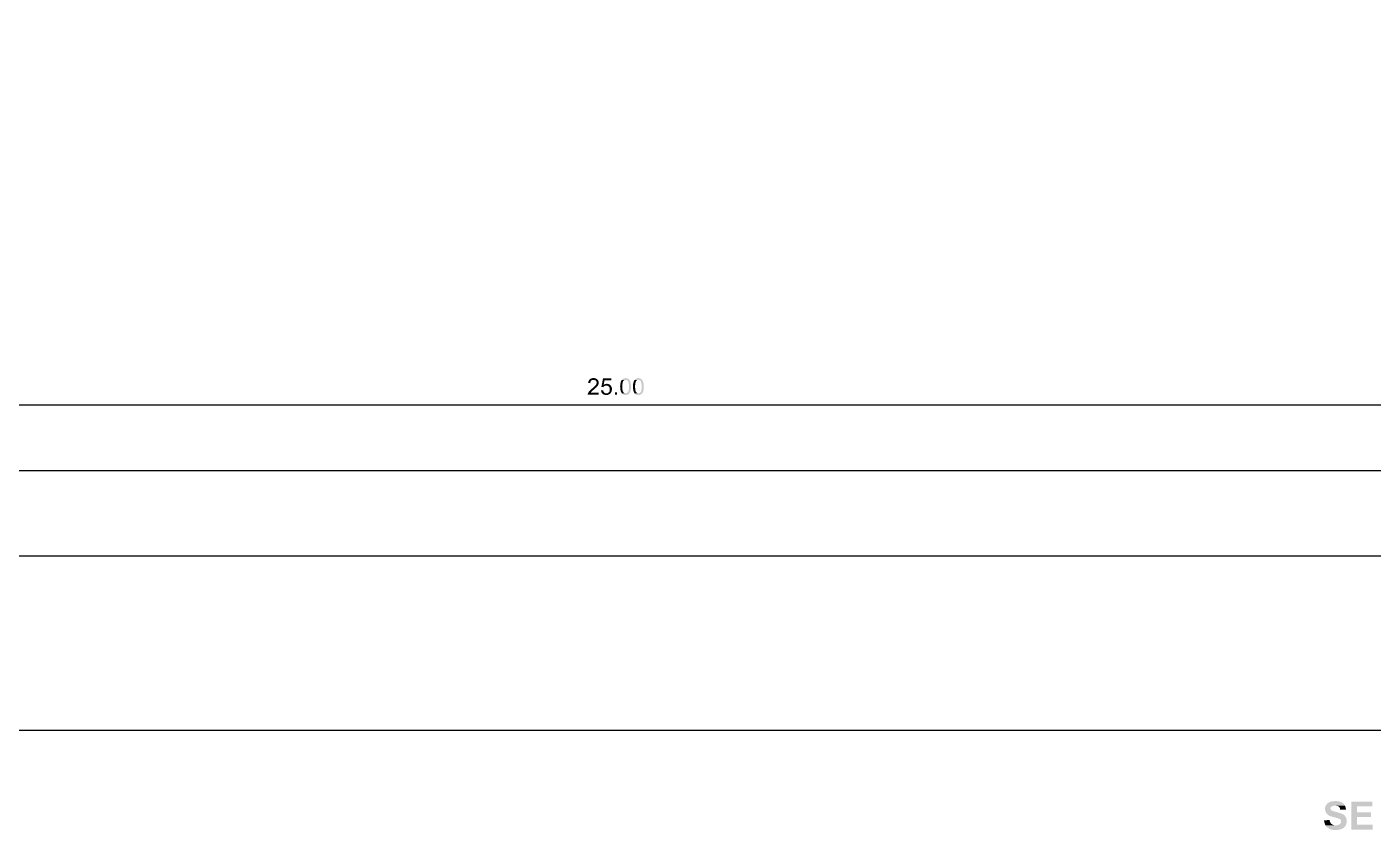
# Model space of a CAD drawing. Header units: millimetres. Extents: x 0.3 to 47.5, y 0.1 to 28.
# Drawn here: x 10.87 to 17.28, y 13.96 to 17.78 of the extents above; entities that cross this region are included whole.
import ezdxf

# ---------------------------------------------------------------- set-up
doc = ezdxf.new("R2010")
doc.units = ezdxf.units.MM
doc.layers.add('PDF _Geometria', color=7, linetype='Continuous')
doc.layers.add('PDF _Riempimenti solidi', color=7, linetype='Continuous')

msp = doc.modelspace()

# ---------------------------------------------------------------- hatches: boundary and pattern name
at = {"layer": 'PDF _Riempimenti solidi', "transparency": 33554559}
for points in [[(13.5658, 16.1099), (13.5608, 16.1099), (13.5592, 16.1091), (13.5567, 16.1091), (13.555, 16.1082), (13.5525, 16.1074), (13.5508, 16.1066), (13.5492, 16.1049), (13.5475, 16.1041), (13.5467, 16.1024), (13.545, 16.1016), (13.5442, 16.0999), (13.5433, 16.0982), (13.5425, 16.0957), (13.5417, 16.0941), (13.5408, 16.0916), (13.5408, 16.0891), (13.54, 16.0874), (13.55, 16.0857), (13.55, 16.0882), (13.5508, 16.0907), (13.5508, 16.0924), (13.5517, 16.0941), (13.5533, 16.0957), (13.5542, 16.0974), (13.555, 16.0982), (13.5575, 16.0999), (13.5592, 16.1007), (13.5608, 16.1016), (13.585, 16.1016), (13.5817, 16.1049), (13.58, 16.1057), (13.5783, 16.1074), (13.5767, 16.1082), (13.575, 16.1082), (13.5725, 16.1091), (13.5708, 16.1099), (13.5683, 16.1099)], [(13.65, 16.1082), (13.6108, 16.1082), (13.6033, 16.0682), (13.6117, 16.0666), (13.6133, 16.0682), (13.6142, 16.0699), (13.6158, 16.0707), (13.6183, 16.0724), (13.62, 16.0732), (13.6217, 16.0741), (13.6267, 16.0741), (13.6467, 16.0757), (13.645, 16.0774), (13.6142, 16.0782), (13.6183, 16.0991), (13.65, 16.0991)], [(13.7183, 16.1099), (13.7158, 16.1099), (13.7142, 16.1091), (13.7117, 16.1091), (13.71, 16.1082), (13.7075, 16.1074), (13.7058, 16.1066), (13.7008, 16.1016), (13.7217, 16.1016), (13.725, 16.0999), (13.7267, 16.0991), (13.7283, 16.0974), (13.73, 16.0957), (13.73, 16.0949), (13.7308, 16.0941), (13.7317, 16.0924), (13.7317, 16.0907), (13.7325, 16.0891), (13.7325, 16.0874), (13.7333, 16.0857), (13.7333, 16.0832), (13.7342, 16.0807), (13.7342, 16.0574), (13.7333, 16.0557), (13.7333, 16.0532), (13.7325, 16.0516), (13.7325, 16.0491), (13.7317, 16.0474), (13.7308, 16.0466), (13.7308, 16.0449), (13.73, 16.0441), (13.7292, 16.0432), (13.7275, 16.0416), (13.7258, 16.0399), (13.7242, 16.0391), (13.7225, 16.0382), (13.7208, 16.0374), (13.7183, 16.0374), (13.7017, 16.0366), (13.7033, 16.0349), (13.7042, 16.0341), (13.7058, 16.0324), (13.7083, 16.0316), (13.71, 16.0307), (13.7117, 16.0299), (13.7142, 16.0299), (13.7158, 16.0291), (13.7192, 16.0291), (13.7208, 16.0299), (13.7258, 16.0299), (13.7275, 16.0307), (13.7292, 16.0316), (13.7317, 16.0332), (13.7325, 16.0341), (13.7333, 16.0341), (13.735, 16.0357), (13.7358, 16.0374), (13.7375, 16.0391), (13.7383, 16.0407), (13.74, 16.0432), (13.7408, 16.0449), (13.7417, 16.0474), (13.7417, 16.0491), (13.7425, 16.0516), (13.7433, 16.0532), (13.7433, 16.0574), (13.7442, 16.0599), (13.7442, 16.0782), (13.7433, 16.0807), (13.7433, 16.0849), (13.7425, 16.0866), (13.7425, 16.0882), (13.7417, 16.0899), (13.7408, 16.0924), (13.7408, 16.0941), (13.7392, 16.0966), (13.7383, 16.0982), (13.7375, 16.0999), (13.7367, 16.1016), (13.7333, 16.1049), (13.7317, 16.1066), (13.73, 16.1074), (13.7292, 16.1074), (13.7275, 16.1082), (13.725, 16.1091), (13.7233, 16.1091), (13.7208, 16.1099)], [(13.7792, 16.1099), (13.7767, 16.1099), (13.775, 16.1091), (13.7725, 16.1091), (13.7708, 16.1082), (13.7683, 16.1074), (13.7667, 16.1066), (13.7617, 16.1016), (13.7825, 16.1016), (13.7858, 16.0999), (13.7875, 16.0991), (13.7892, 16.0974), (13.7908, 16.0957), (13.7908, 16.0949), (13.7917, 16.0941), (13.7925, 16.0924), (13.7925, 16.0907), (13.7933, 16.0891), (13.7933, 16.0874), (13.7942, 16.0857), (13.7942, 16.0832), (13.795, 16.0807), (13.795, 16.0574), (13.7942, 16.0557), (13.7942, 16.0532), (13.7933, 16.0516), (13.7933, 16.0491), (13.7925, 16.0474), (13.7917, 16.0466), (13.7917, 16.0449), (13.7908, 16.0441), (13.79, 16.0432), (13.7883, 16.0416), (13.7867, 16.0399), (13.785, 16.0391), (13.7833, 16.0382), (13.7817, 16.0374), (13.7792, 16.0374), (13.7625, 16.0366), (13.7642, 16.0349), (13.765, 16.0341), (13.7667, 16.0324), (13.7692, 16.0316), (13.7708, 16.0307), (13.7725, 16.0299), (13.775, 16.0299), (13.7767, 16.0291), (13.78, 16.0291), (13.7817, 16.0299), (13.7867, 16.0299), (13.7883, 16.0307), (13.79, 16.0316), (13.7925, 16.0332), (13.7933, 16.0341), (13.7942, 16.0341), (13.7958, 16.0357), (13.7967, 16.0374), (13.7983, 16.0391), (13.7992, 16.0407), (13.8008, 16.0432), (13.8017, 16.0449), (13.8025, 16.0474), (13.8025, 16.0491), (13.8033, 16.0516), (13.8042, 16.0532), (13.8042, 16.0574), (13.805, 16.0599), (13.805, 16.0782), (13.8042, 16.0807), (13.8042, 16.0849), (13.8033, 16.0866), (13.8033, 16.0882), (13.8025, 16.0899), (13.8017, 16.0924), (13.8017, 16.0941), (13.8, 16.0966), (13.7992, 16.0982), (13.7983, 16.0999), (13.7975, 16.1016), (13.7958, 16.1032), (13.7942, 16.1049), (13.7925, 16.1066), (13.7908, 16.1074), (13.79, 16.1074), (13.7883, 16.1082), (13.7858, 16.1091), (13.7842, 16.1091), (13.7817, 16.1099)], [(13.585, 16.1016), (13.5658, 16.1016), (13.5692, 16.1016), (13.5725, 16.0999), (13.575, 16.0991), (13.5758, 16.0982), (13.5767, 16.0974), (13.5775, 16.0957), (13.5792, 16.0941), (13.58, 16.0924), (13.58, 16.0849), (13.5792, 16.0824), (13.5783, 16.0807), (13.5775, 16.0782), (13.5758, 16.0766), (13.575, 16.0757), (13.5742, 16.0741), (13.5725, 16.0732), (13.5717, 16.0716), (13.5667, 16.0666), (13.565, 16.0649), (13.5625, 16.0632), (13.5608, 16.0616), (13.5583, 16.0599), (13.5567, 16.0582), (13.555, 16.0566), (13.5533, 16.0549), (13.5517, 16.0532), (13.55, 16.0524), (13.5483, 16.0507), (13.5467, 16.0491), (13.5458, 16.0482), (13.545, 16.0466), (13.5433, 16.0449), (13.5425, 16.0432), (13.5408, 16.0416), (13.54, 16.0391), (13.5392, 16.0374), (13.5383, 16.0349), (13.5383, 16.0307), (13.59, 16.0307), (13.59, 16.0399), (13.5517, 16.0399), (13.5533, 16.0416), (13.5542, 16.0432), (13.5558, 16.0449), (13.5567, 16.0457), (13.5575, 16.0466), (13.5592, 16.0482), (13.5608, 16.0499), (13.5642, 16.0532), (13.5667, 16.0549), (13.5675, 16.0557), (13.57, 16.0574), (13.575, 16.0624), (13.5767, 16.0641), (13.5783, 16.0657), (13.58, 16.0666), (13.5808, 16.0682), (13.5817, 16.0691), (13.5825, 16.0699), (13.5842, 16.0716), (13.585, 16.0732), (13.5867, 16.0749), (13.5875, 16.0766), (13.5883, 16.0782), (13.5883, 16.0791), (13.5892, 16.0816), (13.59, 16.0832), (13.59, 16.0924), (13.5892, 16.0949), (13.5883, 16.0966), (13.5875, 16.0982), (13.5867, 16.0999)], [(13.6117, 16.0524), (13.6008, 16.0516), (13.6017, 16.0499), (13.6017, 16.0482), (13.6025, 16.0457), (13.6033, 16.0441), (13.6042, 16.0416), (13.6058, 16.0382), (13.6075, 16.0366), (13.6092, 16.0357), (13.61, 16.0341), (13.6117, 16.0332), (13.6133, 16.0324), (13.6158, 16.0316), (13.6175, 16.0307), (13.62, 16.0299), (13.6217, 16.0299), (13.6242, 16.0291), (13.6267, 16.0291), (13.6292, 16.0299), (13.6333, 16.0299), (13.6358, 16.0307), (13.6375, 16.0316), (13.6392, 16.0324), (13.6408, 16.0332), (13.6425, 16.0341), (13.6442, 16.0357), (13.6458, 16.0374), (13.6242, 16.0374), (13.6225, 16.0382), (13.62, 16.0391), (13.6183, 16.0399), (13.6167, 16.0407), (13.6158, 16.0424), (13.6142, 16.0441), (13.6125, 16.0474), (13.6117, 16.0499)], [(13.6292, 16.0832), (13.6283, 16.0832), (13.6258, 16.0824), (13.6242, 16.0824), (13.6217, 16.0816), (13.62, 16.0816), (13.6183, 16.0807), (13.6158, 16.0791), (13.6142, 16.0782), (13.645, 16.0774), (13.6433, 16.0782), (13.6417, 16.0799), (13.6392, 16.0807), (13.6375, 16.0816), (13.6358, 16.0824), (13.6333, 16.0824), (13.6308, 16.0832)], [(13.6467, 16.0757), (13.6267, 16.0741), (13.6317, 16.0741), (13.6333, 16.0732), (13.635, 16.0724), (13.6367, 16.0707), (13.6383, 16.0699), (13.6392, 16.0691), (13.6408, 16.0674), (13.6417, 16.0649), (13.6425, 16.0632), (13.6425, 16.0616), (13.6433, 16.0591), (13.6433, 16.0541), (13.6425, 16.0516), (13.6425, 16.0499), (13.6417, 16.0474), (13.64, 16.0441), (13.6367, 16.0407), (13.635, 16.0399), (13.6325, 16.0382), (13.6308, 16.0382), (13.6283, 16.0374), (13.6267, 16.0374), (13.6458, 16.0374), (13.6475, 16.0391), (13.6483, 16.0407), (13.65, 16.0432), (13.6508, 16.0449), (13.6517, 16.0466), (13.6525, 16.0491), (13.6525, 16.0507), (13.6533, 16.0532), (13.6533, 16.0632), (13.6525, 16.0649), (13.6517, 16.0674), (13.6508, 16.0691), (13.65, 16.0707), (13.6492, 16.0724), (13.6475, 16.0741)], [(13.7008, 16.1016), (13.7, 16.0999), (13.6983, 16.0982), (13.6975, 16.0966), (13.6967, 16.0941), (13.6958, 16.0924), (13.6958, 16.0916), (13.695, 16.0899), (13.695, 16.0882), (13.6942, 16.0857), (13.6942, 16.0841), (13.6933, 16.0816), (13.6933, 16.0724), (13.6925, 16.0699), (13.6925, 16.0682), (13.6933, 16.0657), (13.6933, 16.0574), (13.6942, 16.0557), (13.6942, 16.0532), (13.695, 16.0507), (13.695, 16.0491), (13.6958, 16.0474), (13.6967, 16.0449), (13.6983, 16.0416), (13.6992, 16.0399), (13.7, 16.0391), (13.7008, 16.0374), (13.7017, 16.0366), (13.7183, 16.0374), (13.7158, 16.0374), (13.7125, 16.0391), (13.7108, 16.0407), (13.7092, 16.0416), (13.7075, 16.0441), (13.7067, 16.0449), (13.7058, 16.0466), (13.705, 16.0482), (13.705, 16.0499), (13.7042, 16.0516), (13.7042, 16.0532), (13.7033, 16.0557), (13.7033, 16.0632), (13.7025, 16.0666), (13.7025, 16.0741), (13.7033, 16.0774), (13.7033, 16.0824), (13.7042, 16.0841), (13.7042, 16.0866), (13.705, 16.0882), (13.705, 16.0907), (13.7058, 16.0924), (13.7067, 16.0932), (13.7067, 16.0949), (13.7075, 16.0966), (13.7092, 16.0974), (13.7108, 16.0991), (13.7125, 16.1007), (13.7142, 16.1016), (13.7183, 16.1016)], [(13.7617, 16.1016), (13.7608, 16.0999), (13.7592, 16.0982), (13.7583, 16.0966), (13.7575, 16.0941), (13.7567, 16.0924), (13.7567, 16.0916), (13.7558, 16.0899), (13.7558, 16.0882), (13.755, 16.0857), (13.755, 16.0841), (13.7542, 16.0816), (13.7542, 16.0724), (13.7533, 16.0699), (13.7533, 16.0682), (13.7542, 16.0657), (13.7542, 16.0574), (13.755, 16.0557), (13.755, 16.0532), (13.7558, 16.0507), (13.7558, 16.0491), (13.7567, 16.0474), (13.7575, 16.0449), (13.76, 16.0399), (13.7608, 16.0391), (13.7617, 16.0374), (13.7625, 16.0366), (13.7792, 16.0374), (13.7767, 16.0374), (13.775, 16.0382), (13.7733, 16.0391), (13.7717, 16.0407), (13.77, 16.0416), (13.7683, 16.0441), (13.7675, 16.0449), (13.7658, 16.0482), (13.7658, 16.0499), (13.765, 16.0516), (13.765, 16.0532), (13.7642, 16.0557), (13.7642, 16.0632), (13.7633, 16.0666), (13.7633, 16.0741), (13.7642, 16.0774), (13.7642, 16.0824), (13.765, 16.0841), (13.765, 16.0866), (13.7658, 16.0882), (13.7658, 16.0907), (13.7667, 16.0924), (13.7675, 16.0932), (13.7675, 16.0949), (13.7683, 16.0966), (13.77, 16.0974), (13.7733, 16.1007), (13.775, 16.1016), (13.7792, 16.1016)], [(17.1, 14.0957), (17.0992, 14.0957), (17.095, 14.0949), (17.0875, 14.0949), (17.0842, 14.0941), (17.0808, 14.0932), (17.0775, 14.0924), (17.0742, 14.0907), (17.0675, 14.0874), (17.065, 14.0849), (17.0617, 14.0832), (17.06, 14.0799), (17.0575, 14.0774), (17.0567, 14.0757), (17.0533, 14.0691), (17.0525, 14.0657), (17.0517, 14.0616), (17.0517, 14.0566), (17.0525, 14.0532), (17.0525, 14.0499), (17.0542, 14.0466), (17.055, 14.0432), (17.0567, 14.0399), (17.0592, 14.0374), (17.0617, 14.0341), (17.0642, 14.0316), (17.0667, 14.0299), (17.0683, 14.0282), (17.0717, 14.0266), (17.0742, 14.0249), (17.0775, 14.0232), (17.0817, 14.0224), (17.0858, 14.0207), (17.09, 14.0199), (17.0942, 14.0182), (17.1, 14.0174), (17.1042, 14.0157), (17.1083, 14.0149), (17.1117, 14.0141), (17.1142, 14.0132), (17.1158, 14.0124), (17.1167, 14.0124), (17.1233, 14.0091), (17.1258, 14.0066), (17.1267, 14.0057), (17.1275, 14.0024), (17.1283, 13.9991), (17.1283, 13.9982), (17.1267, 13.9916), (17.125, 13.9891), (17.1217, 13.9857), (17.12, 13.9849), (17.1175, 13.9832), (17.1142, 13.9816), (17.1108, 13.9807), (17.1025, 13.9807), (17.0542, 13.9799), (17.0567, 13.9766), (17.0583, 13.9741), (17.0608, 13.9716), (17.0633, 13.9691), (17.0642, 13.9691), (17.0667, 13.9666), (17.0692, 13.9649), (17.0725, 13.9632), (17.075, 13.9624), (17.0783, 13.9607), (17.0817, 13.9599), (17.0858, 13.9591), (17.0892, 13.9582), (17.0975, 13.9582), (17.1017, 13.9574), (17.1058, 13.9574), (17.11, 13.9582), (17.1142, 13.9582), (17.1175, 13.9591), (17.1217, 13.9599), (17.125, 13.9607), (17.1275, 13.9616), (17.1308, 13.9624), (17.1325, 13.9632), (17.1358, 13.9649), (17.1392, 13.9674), (17.1417, 13.9691), (17.1442, 13.9716), (17.1467, 13.9741), (17.1492, 13.9774), (17.1492, 13.9782), (17.1508, 13.9816), (17.1525, 13.9849), (17.155, 13.9949), (17.155, 14.0066), (17.1542, 14.0107), (17.1525, 14.0141), (17.1517, 14.0174), (17.15, 14.0199), (17.1492, 14.0216), (17.1467, 14.0249), (17.1442, 14.0274), (17.1417, 14.0299), (17.1383, 14.0316), (17.135, 14.0332), (17.135, 14.0341), (17.1325, 14.0349), (17.1292, 14.0366), (17.1258, 14.0374), (17.1225, 14.0382), (17.1192, 14.0399), (17.115, 14.0407), (17.1108, 14.0424), (17.1058, 14.0432), (17.105, 14.0432), (17.1, 14.0449), (17.0958, 14.0457), (17.0917, 14.0474), (17.0883, 14.0482), (17.0858, 14.0499), (17.0833, 14.0507), (17.0817, 14.0524), (17.08, 14.0541), (17.0783, 14.0566), (17.0775, 14.0599), (17.0775, 14.0624), (17.0792, 14.0657), (17.0817, 14.0682), (17.0825, 14.0691), (17.085, 14.0707), (17.0917, 14.0724), (17.0958, 14.0732), (17.1467, 14.0732), (17.145, 14.0766), (17.1433, 14.0791), (17.1408, 14.0824), (17.1383, 14.0841), (17.1383, 14.0849), (17.1358, 14.0866), (17.1333, 14.0882), (17.13, 14.0899), (17.1275, 14.0907), (17.1242, 14.0924), (17.1208, 14.0932), (17.1167, 14.0941), (17.1133, 14.0949), (17.1092, 14.0949), (17.105, 14.0957)], [(17.1467, 14.0732), (17.1, 14.0732), (17.1042, 14.0732), (17.1083, 14.0724), (17.115, 14.0707), (17.1175, 14.0691), (17.1183, 14.0674), (17.1208, 14.0649), (17.1225, 14.0616), (17.1233, 14.0582), (17.1242, 14.0541), (17.1517, 14.0549), (17.1517, 14.0557), (17.1508, 14.0599), (17.1508, 14.0632), (17.1492, 14.0666), (17.1483, 14.0707)], [(17.2767, 14.0932), (17.1775, 14.0932), (17.1775, 13.9599), (17.2792, 13.9599), (17.2792, 13.9824), (17.205, 13.9824), (17.205, 14.0191), (17.2717, 14.0191), (17.2717, 14.0416), (17.205, 14.0416), (17.205, 14.0707), (17.2767, 14.0707)], [(17.0733, 14.0057), (17.0467, 14.0032), (17.0475, 14.0007), (17.0483, 13.9966), (17.0492, 13.9932), (17.05, 13.9891), (17.0517, 13.9857), (17.0525, 13.9824), (17.0542, 13.9799), (17.1025, 13.9807), (17.095, 13.9807), (17.0917, 13.9816), (17.0883, 13.9832), (17.0858, 13.9849), (17.0825, 13.9866), (17.08, 13.9891), (17.0783, 13.9916), (17.0767, 13.9949), (17.075, 13.9982), (17.0742, 14.0016)]]:
    msp.add_hatch(color=256, dxfattribs=at).paths.add_polyline_path(points)

# ---------------------------------------------------------------- linework, layer by layer
at = {"layer": 'PDF _Geometria', "lineweight": 25}
msp.add_lwpolyline([(0.2517, 27.9682), (0.2517, 14.4324), (47.4858, 14.4324), (47.4858, 27.9682)], close=True, dxfattribs=at)
for points in [[(41.4283, 15.9807), (31.5858, 15.9807), (18.5933, 15.9807), (8.7508, 15.9807)], [(41.665, 15.6691), (41.4283, 15.6691), (8.7508, 15.6691), (8.515, 15.6691)], [(41.665, 15.2616), (8.515, 15.2616)]]:
    msp.add_lwpolyline(points, dxfattribs=at)
at = {"layer": 'PDF _Riempimenti solidi', "lineweight": 25, "transparency": 33554559}
msp.add_solid([(13.6783, 16.0307), (13.6783, 16.0416), (13.6675, 16.0307), (13.6675, 16.0416)], dxfattribs=at)

doc.saveas('drawing.dxf')
